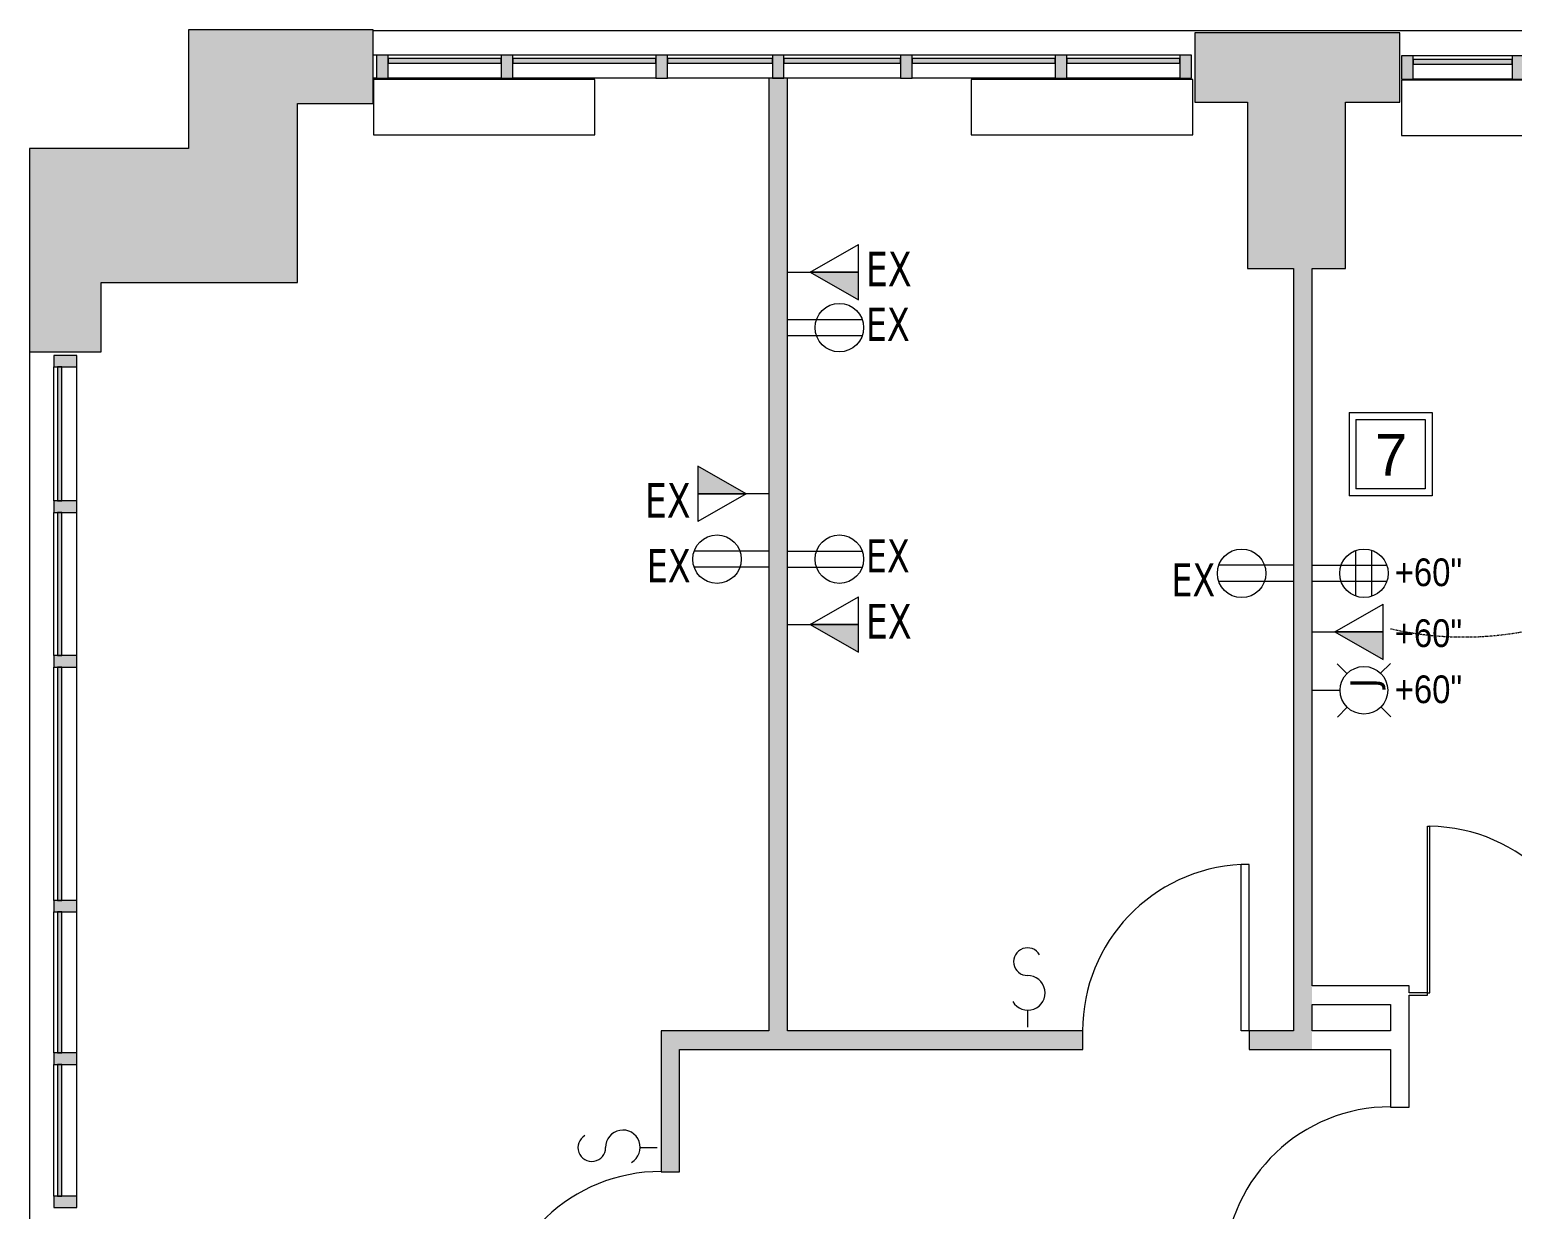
# Model space of a CAD drawing. Header units: inches. Extents: x -674 to 803, y -349 to 915.
# Drawn here: x -405.8 to -84.7, y 659.8 to 915.2 of the extents above; entities that cross this region are included whole.
import ezdxf

# ---------------------------------------------------------------- set-up
doc = ezdxf.new("R2010")
doc.units = ezdxf.units.IN
doc.header["$MEASUREMENT"] = 0
doc.linetypes.add('Demolished 3_128_', pattern=[0.046875, 0.023437, -0.023437])
for name, color, linetype, lineweight in [('A-ANNO-NOTE', 131, 'Continuous', 13), ('A-DETL', 90, 'Continuous', 9), ('A-DOOR', 31, 'Continuous', 13), ('A-FLOR', 192, 'Continuous', 13), ('A-GLAZ-CURT', 52, 'Continuous', 13), ('A-GLAZ-CWMG', 51, 'Continuous', 13), ('A-WALL', 113, 'Continuous', 13), ('A-WALL-PATT', 111, 'Continuous', 13), ('E-COMM-IDEN', 2, 'Continuous', 9), ('E-ELEC-FIXT-IDEN', 2, 'Continuous', 9), ('I-WALL', 2, 'Continuous', 9), ('M-EQPM', 50, 'Continuous', 13)]:
    doc.layers.add(name, color=color, linetype=linetype, lineweight=lineweight)
doc.styles.add('Arial_1', font='arial.ttf', dxfattribs={"width": 0.85, "height": 6})
doc.styles.add('Arial_2', font='arial.ttf', dxfattribs={"height": 9})
doc.styles.add('Tahoma', font='tahoma.ttf', dxfattribs={"width": 0.85, "height": 7.5})
doc.styles.add('Tahoma_1', font='tahoma.ttf', dxfattribs={"width": 0.85, "height": 7.183765})
doc.styles.add('Tahoma_2', font='tahoma.ttf', dxfattribs={"height": 6})

# ---------------------------------------------------------------- blocks, each defined once
blk = doc.blocks.new('System Panel - Glazed-1562996-New Construction - Tel_Data_Elec Plan')
at = {"layer": 'A-GLAZ-CURT', "lineweight": 9}
blk.add_hatch(color=55, dxfattribs=at).paths.add_polyline_path([(-10.67, 0.75), (12.25, 0.75), (12.25, 1.75), (-12.25, 1.75), (-12.25, 0.75)], flags=0)
at = {"layer": 'A-GLAZ-CURT', "color": 7, "lineweight": 20}
for p, q in [((12.25, 1.75), (-12.25, 1.75)), ((-12.25, 1.75), (-12.25, 0.75)), ((-12.25, 0.75), (12.25, 0.75)), ((12.25, 0.75), (12.25, 1.75))]:
    blk.add_line(p, q, dxfattribs=at)
blk = doc.blocks.new('System Panel - Glazed-1562998-New Construction - Tel_Data_Elec Plan')
at = {"layer": 'A-GLAZ-CURT', "lineweight": 9}
blk.add_hatch(color=55, dxfattribs=at).paths.add_polyline_path([(-15.5, 0.75), (15.5, 0.75), (15.5, 1.75), (-15.5, 1.75)], flags=0)
at = {"layer": 'A-GLAZ-CURT', "color": 7, "lineweight": 20}
for p, q in [((15.5, 1.75), (-15.5, 1.75)), ((-15.5, 1.75), (-15.5, 0.75)), ((-15.5, 0.75), (15.5, 0.75)), ((15.5, 0.75), (15.5, 1.75))]:
    blk.add_line(p, q, dxfattribs=at)
blk = doc.blocks.new('System Panel - Glazed-1563122-New Construction - Tel_Data_Elec Plan')
at = {"layer": 'A-GLAZ-CURT', "lineweight": 9}
blk.add_hatch(color=55, dxfattribs=at).paths.add_polyline_path([(5.9, 0.75), (11.37, 0.75), (11.37, 1.75), (-11.38, 1.75), (-11.38, 0.75)], flags=0)
at = {"layer": 'A-GLAZ-CURT', "color": 7, "lineweight": 20}
for p, q in [((11.37, 1.75), (-11.38, 1.75)), ((-11.38, 1.75), (-11.38, 0.75)), ((-11.38, 0.75), (11.37, 0.75)), ((11.37, 0.75), (11.37, 1.75))]:
    blk.add_line(p, q, dxfattribs=at)
blk = doc.blocks.new('System Panel - Glazed-1563123-New Construction - Tel_Data_Elec Plan')
at = {"layer": 'A-GLAZ-CURT', "lineweight": 9}
blk.add_hatch(color=55, dxfattribs=at).paths.add_polyline_path([(-12.625, 0.75), (12.625, 0.75), (12.625, 1.75), (-12.625, 1.75)], flags=0)
at = {"layer": 'A-GLAZ-CURT', "color": 7, "lineweight": 20}
for p, q in [((12.625, 1.75), (-12.625, 1.75)), ((-12.625, 1.75), (-12.625, 0.75)), ((-12.625, 0.75), (12.625, 0.75)), ((12.625, 0.75), (12.625, 1.75))]:
    blk.add_line(p, q, dxfattribs=at)
blk = doc.blocks.new('Rectangular Mullion - Rectangular Mullion 1-1562989-New Construction - Tel_Data_Elec Plan')
at = {"layer": 'A-GLAZ-CWMG', "lineweight": 9}
blk.add_hatch(color=55, dxfattribs=at).paths.add_polyline_path([(1.25, 2.5), (1.25, -2.5), (-1.25, -2.5), (-1.25, 2.5)], flags=0)
at = {"layer": 'A-GLAZ-CWMG', "color": 7, "lineweight": 20}
for p, q in [((-1.25, 2.5), (1.25, 2.5)), ((-1.25, -2.5), (-1.25, 2.5)), ((1.25, 2.5), (1.25, -2.5)), ((1.25, -2.5), (-1.25, -2.5))]:
    blk.add_line(p, q, dxfattribs=at)
blk = doc.blocks.new('System Panel - Glazed-1563109-New Construction - Tel_Data_Elec Plan')
at = {"layer": 'A-GLAZ-CURT', "lineweight": 9}
blk.add_hatch(color=55, dxfattribs=at).paths.add_polyline_path([(10.75, 0.75), (10.75, 1.75), (-10.75, 1.75), (-10.75, 0.75)], flags=0)
at = {"layer": 'A-GLAZ-CURT', "color": 7, "lineweight": 20}
for p, q in [((10.75, 1.75), (-10.75, 1.75)), ((-10.75, 1.75), (-10.75, 0.75)), ((-10.75, 0.75), (10.75, 0.75)), ((10.75, 0.75), (10.75, 1.75))]:
    blk.add_line(p, q, dxfattribs=at)
blk = doc.blocks.new('Rectangular Mullion - Rectangular Mullion 1-1563107-New Construction - Tel_Data_Elec Plan')
at = {"layer": 'A-GLAZ-CWMG', "lineweight": 9}
for p, q in [((1.79, 909.47), (-19.71, 909.47)), ((1.79, 904.47), (-19.71, 904.47))]:
    blk.add_line(p, q, dxfattribs=at)
blk = doc.blocks.new('Rectangular Mullion - Rectangular Mullion 1-1562977-New Construction - Tel_Data_Elec Plan')
at = {"layer": 'A-GLAZ-CWMG', "lineweight": 9}
for p, q in [((787.54, 247.15), (787.54, 271.65)), ((792.54, 247.15), (792.54, 271.65))]:
    blk.add_line(p, q, dxfattribs=at)
blk = doc.blocks.new('Rectangular Mullion - Rectangular Mullion 1-1562969-New Construction - Tel_Data_Elec Plan')
at = {"layer": 'A-GLAZ-CWMG', "lineweight": 9}
for p, q in [((787.54, 300.15), (787.54, 331.15)), ((792.54, 300.15), (792.54, 331.15))]:
    blk.add_line(p, q, dxfattribs=at)
blk = doc.blocks.new('Rectangular Mullion - Rectangular Mullion 1-1563120-New Construction - Tel_Data_Elec Plan')
at = {"layer": 'A-GLAZ-CWMG', "lineweight": 9}
for p, q in [((-217.21, 909.65), (-242.46, 909.65)), ((-217.21, 904.65), (-241.71, 904.65))]:
    blk.add_line(p, q, dxfattribs=at)
blk = doc.blocks.new('Rectangular Mullion - Rectangular Mullion 1-1563121-New Construction - Tel_Data_Elec Plan')
at = {"layer": 'A-GLAZ-CWMG', "lineweight": 9}
for p, q in [((-244.96, 909.65), (-267.71, 909.65)), ((-245.71, 904.65), (-267.71, 904.65))]:
    blk.add_line(p, q, dxfattribs=at)
blk = doc.blocks.new('Rectangular Mullion - Rectangular Mullion 1-1563028-New Construction - Tel_Data_Elec Plan')
at = {"layer": 'A-GLAZ-CWMG', "lineweight": 9}
for p, q in [((-330.71, 909.65), (-331.46, 909.65)), ((-330.71, 904.65), (-331.46, 904.65))]:
    blk.add_line(p, q, dxfattribs=at)
blk = doc.blocks.new('System Panel - Glazed-1569523-New Construction - Tel_Data_Elec Plan')
at = {"layer": 'A-GLAZ-CURT', "lineweight": 9}
blk.add_hatch(color=55, dxfattribs=at).paths.add_polyline_path([(14.25, -0.75), (-14.25, -0.75), (-14.25, -1.75), (14.25, -1.75)], flags=0)
at = {"layer": 'A-GLAZ-CURT', "color": 7, "lineweight": 20}
for p, q in [((14.25, -0.75), (-14.25, -0.75)), ((-14.25, -0.75), (-14.25, -1.75)), ((-14.25, -1.75), (14.25, -1.75)), ((14.25, -1.75), (14.25, -0.75))]:
    blk.add_line(p, q, dxfattribs=at)
blk = doc.blocks.new('System Panel - Glazed-1569524-New Construction - Tel_Data_Elec Plan')
at = {"layer": 'A-GLAZ-CURT', "lineweight": 9}
blk.add_hatch(color=55, dxfattribs=at).paths.add_polyline_path([(15.25, -0.75), (-15.25, -0.75), (-15.25, -1.75), (15.25, -1.75)], flags=0)
at = {"layer": 'A-GLAZ-CURT', "color": 7, "lineweight": 20}
for p, q in [((15.25, -0.75), (-15.25, -0.75)), ((-15.25, -0.75), (-15.25, -1.75)), ((-15.25, -1.75), (15.25, -1.75)), ((15.25, -1.75), (15.25, -0.75))]:
    blk.add_line(p, q, dxfattribs=at)
blk = doc.blocks.new('System Panel - Glazed-1569525-New Construction - Tel_Data_Elec Plan')
at = {"layer": 'A-GLAZ-CURT', "lineweight": 9}
blk.add_hatch(color=55, dxfattribs=at).paths.add_polyline_path([(25.25, -0.75), (-25.25, -0.75), (-25.25, -1.75), (25.25, -1.75)], flags=0)
at = {"layer": 'A-GLAZ-CURT', "color": 7, "lineweight": 20}
for p, q in [((25.25, -0.75), (-25.25, -0.75)), ((-25.25, -0.75), (-25.25, -1.75)), ((-25.25, -1.75), (25.25, -1.75)), ((25.25, -1.75), (25.25, -0.75))]:
    blk.add_line(p, q, dxfattribs=at)
blk = doc.blocks.new('System Panel - Glazed-1569526-New Construction - Tel_Data_Elec Plan')
at = {"layer": 'A-GLAZ-CURT', "lineweight": 9}
blk.add_hatch(color=55, dxfattribs=at).paths.add_polyline_path([(15.5, -0.75), (-15.5, -0.75), (-15.5, -1.75), (15.5, -1.75)], flags=0)
at = {"layer": 'A-GLAZ-CURT', "color": 7, "lineweight": 20}
for p, q in [((15.5, -0.75), (-15.5, -0.75)), ((-15.5, -0.75), (-15.5, -1.75)), ((-15.5, -1.75), (15.5, -1.75)), ((15.5, -1.75), (15.5, -0.75))]:
    blk.add_line(p, q, dxfattribs=at)
blk = doc.blocks.new('System Panel - Glazed-1569527-New Construction - Tel_Data_Elec Plan')
at = {"layer": 'A-GLAZ-CURT', "lineweight": 9}
blk.add_hatch(color=55, dxfattribs=at).paths.add_polyline_path([(14.5, -0.75), (-14.5, -0.75), (-14.5, -1.75), (14.5, -1.75)], flags=0)
at = {"layer": 'A-GLAZ-CURT', "color": 7, "lineweight": 20}
for p, q in [((14.5, -0.75), (-14.5, -0.75)), ((-14.5, -0.75), (-14.5, -1.75)), ((-14.5, -1.75), (14.5, -1.75)), ((14.5, -1.75), (14.5, -0.75))]:
    blk.add_line(p, q, dxfattribs=at)
blk = doc.blocks.new('Rectangular Mullion - Rectangular Mullion 1-1568341-New Construction - Tel_Data_Elec Plan')
at = {"layer": 'A-GLAZ-CWMG', "lineweight": 9}
blk.add_hatch(color=55, dxfattribs=at).paths.add_polyline_path([(1.25, 0.75), (1.25, -2.5), (-1.25, -2.5), (-1.25, 2.5), (1.25, 2.5), (1.25, 1.75)], flags=0)
at = {"layer": 'A-GLAZ-CWMG', "color": 7, "lineweight": 20}
for p, q in [((-1.25, 2.5), (1.25, 2.5)), ((-1.25, -2.5), (-1.25, 2.5)), ((1.25, 2.5), (1.25, -2.5)), ((1.25, -2.5), (-1.25, -2.5))]:
    blk.add_line(p, q, dxfattribs=at)
blk = doc.blocks.new('Rectangular Mullion - Rectangular Mullion 1-1569518-New Construction - Tel_Data_Elec Plan')
at = {"layer": 'A-GLAZ-CWMG', "lineweight": 9}
for p, q in [((-400.59, 813.15), (-400.59, 842.15)), ((-395.59, 813.15), (-395.59, 842.15))]:
    blk.add_line(p, q, dxfattribs=at)
blk = doc.blocks.new('Rectangular Mullion - Rectangular Mullion 1-1569519-New Construction - Tel_Data_Elec Plan')
at = {"layer": 'A-GLAZ-CWMG', "lineweight": 9}
for p, q in [((-400.59, 779.65), (-400.59, 810.65)), ((-395.59, 779.65), (-395.59, 810.65))]:
    blk.add_line(p, q, dxfattribs=at)
blk = doc.blocks.new('Rectangular Mullion - Rectangular Mullion 1-1569520-New Construction - Tel_Data_Elec Plan')
at = {"layer": 'A-GLAZ-CWMG', "lineweight": 9}
for p, q in [((-400.59, 726.65), (-400.59, 777.15)), ((-395.59, 726.65), (-395.59, 777.15))]:
    blk.add_line(p, q, dxfattribs=at)
blk = doc.blocks.new('Rectangular Mullion - Rectangular Mullion 1-1569521-New Construction - Tel_Data_Elec Plan')
at = {"layer": 'A-GLAZ-CWMG', "lineweight": 9}
for p, q in [((-400.59, 693.65), (-400.59, 724.15)), ((-395.59, 693.65), (-395.59, 724.15))]:
    blk.add_line(p, q, dxfattribs=at)
blk = doc.blocks.new('Rectangular Mullion - Rectangular Mullion 1-1569522-New Construction - Tel_Data_Elec Plan')
at = {"layer": 'A-GLAZ-CWMG', "lineweight": 9}
for p, q in [((-400.59, 662.65), (-400.59, 691.15)), ((-395.59, 662.65), (-395.59, 691.15))]:
    blk.add_line(p, q, dxfattribs=at)
blk = doc.blocks.new('Perimeter Unit - Perimeter Unit-1624780-New Construction - Tel_Data_Elec Plan')
at = {"layer": 'M-EQPM', "lineweight": 9}
for p, q in [((-280.08, 904.65), (-328.08, 904.65)), ((-328.08, 904.65), (-328.08, 892.65)), ((-280.08, 892.65), (-280.08, 904.65)), ((-328.08, 892.65), (-280.08, 892.65))]:
    blk.add_line(p, q, dxfattribs=at)
blk = doc.blocks.new('Perimeter Unit1 - Perimeter Unit-1624821-New Construction - Tel_Data_Elec Plan')
at = {"layer": 'M-EQPM', "lineweight": 9}
for p, q in [((-280.08, 904.65), (-328.08, 904.65)), ((-328.08, 904.65), (-328.08, 892.65)), ((-280.08, 892.65), (-280.08, 904.65)), ((-328.08, 892.65), (-280.08, 892.65))]:
    blk.add_line(p, q, dxfattribs=at)
blk = doc.blocks.new('Perimeter Unit2 - Perimeter Unit-1624903-New Construction - Tel_Data_Elec Plan')
at = {"layer": 'M-EQPM', "lineweight": 9}
for p, q in [((-280.08, 904.65), (-328.08, 904.65)), ((-328.08, 904.65), (-328.08, 892.65)), ((-280.08, 892.65), (-280.08, 904.65)), ((-328.08, 892.65), (-280.08, 892.65))]:
    blk.add_line(p, q, dxfattribs=at)
blk = doc.blocks.new('Single-Flush - 36_ x 84_-1515574-New Construction - Tel_Data_Elec Plan')
at = {"layer": 'A-DOOR', "color": 7, "lineweight": 20}
for p, q in [((16.25, 2), (16.25, 38.02)), ((18, 38.02), (16.25, 38.02)), ((18, 2), (18, 38.02)), ((18, 2), (16.25, 2))]:
    blk.add_line(p, q, dxfattribs=at)
at = {"layer": 'A-DOOR', "lineweight": 9}
blk.add_arc((18, 2), 36.07, 92.7812, 180, dxfattribs=at)
blk = doc.blocks.new('Single-Flush - 36_ x 84_-1515510-New Construction - Tel_Data_Elec Plan')
at = {"layer": 'A-DOOR', "color": 7, "lineweight": 20}
for p, q in [((16.25, -2), (16.25, -38.02)), ((18, -2), (16.25, -2)), ((18, -2), (18, -38.02)), ((18, -38.02), (16.25, -38.02))]:
    blk.add_line(p, q, dxfattribs=at)
at = {"layer": 'A-DOOR', "lineweight": 9}
blk.add_arc((18, -2), 36.07, 180, 267.2188, dxfattribs=at)
blk = doc.blocks.new('Single-Flush - 36_ x 96_-1605182-New Construction - Tel_Data_Elec Plan')
at = {"layer": 'A-DOOR', "color": 7, "lineweight": 20}
for p, q in [((16.25, -2), (16.25, -38.02)), ((18, -2), (16.25, -2)), ((18, -2), (18, -38.02)), ((18, -38.02), (16.25, -38.02))]:
    blk.add_line(p, q, dxfattribs=at)
at = {"layer": 'A-DOOR', "lineweight": 9}
blk.add_arc((18, -2), 36.07, 180, 267.2188, dxfattribs=at)
blk = doc.blocks.new('Single-Glass - No Frame - 36_ x 96_-1618446-New Construction - Tel_Data_Elec Plan')
at = {"layer": 'A-DOOR', "color": 7, "lineweight": 20}
for p, q in [((17.5, -0.25), (17.5, -36.31)), ((18, -0.25), (17.5, -0.25)), ((18, -0.25), (18, -36.31)), ((18, -36.31), (17.5, -36.31))]:
    blk.add_line(p, q, dxfattribs=at)
at = {"layer": 'A-DOOR', "lineweight": 9}
blk.add_arc((18, -0.25), 36.07, 180, 269.2057, dxfattribs=at)
blk = doc.blocks.new('FORM Equipment_Fixture Tag - Square-214315-New Construction - Tel_Data_Elec Plan')
at = {"layer": 'A-ANNO-NOTE', "lineweight": 20}
for p, q in [((-0.09375, 0.09375), (0.09375, 0.09375)), ((-0.09375, 0.09375), (0.09375, 0.09375)), ((-0.09375, 0.09375), (0.09375, 0.09375)), ((-0.09375, 0.09375), (-0.09375, -0.09375)), ((-0.078125, 0.078125), (-0.078125, -0.078125)), ((-0.078125, 0.078125), (0.078125, 0.078125)), ((0.078125, 0.078125), (0.078125, -0.078125)), ((0.09375, 0.09375), (0.09375, -0.09375)), ((0.09375, -0.09375), (-0.09375, -0.09375)), ((0.078125, -0.078125), (-0.078125, -0.078125))]:
    blk.add_line(p, q, dxfattribs=at)

msp = doc.modelspace()

# ---------------------------------------------------------------- hatches: boundary and pattern name
at = {"layer": 'A-ANNO-NOTE', "lineweight": 9}
for points in [[(-226.33, 856.65), (-226.33, 862.65), (-236.79, 862.65)], [(-250.63, 814.65), (-261.09, 820.65), (-261.09, 814.65)], [(-226.33, 780.39), (-226.33, 786.39), (-236.79, 786.39)], [(-112.71, 778.8), (-112.71, 784.8), (-123.17, 784.8)]]:
    msp.add_hatch(color=256, dxfattribs=at).paths.add_polyline_path(points, flags=0)
at = {"layer": 'A-WALL-PATT'}
for points in [[(-371.46, 860.4), (-347.84, 860.4), (-347.84, 915.15), (-371.46, 915.15), (-371.46, 889.4)], [(-347.84, 899.15), (-331.46, 899.15), (-331.46, 915.15), (-347.84, 915.15)], [(-109.07, 899.47), (-109.07, 914.47), (-153.46, 914.47), (-153.46, 899.47), (-120.84, 899.47)], [(-241.71, 698.39), (-241.71, 904.65), (-245.71, 904.65), (-245.71, 698.39)], [(-142.09, 863.47), (-120.84, 863.47), (-120.84, 899.47), (-142.09, 899.47), (-142.09, 872.37)], [(-405.84, 845.4), (-390.34, 845.4), (-390.34, 889.4), (-405.84, 889.4), (-405.84, 860.4)], [(-371.46, 860.4), (-371.46, 889.4), (-390.34, 889.4), (-390.34, 860.4)], [(-128.09, 694.39), (-128.09, 863.47), (-132.09, 863.47), (-132.09, 694.39)]]:
    msp.add_hatch(color=8, dxfattribs=at).paths.add_polyline_path(points, flags=0)
h = msp.add_hatch(color=8, dxfattribs=at)
h.paths.add_polyline_path([(-268.84, 625.9), (-265.09, 625.9), (-265.09, 631.9), (-269.09, 631.9), (-269.09, 625.9)], flags=0)
h.paths.add_polyline_path([(-269.09, 667.9), (-265.09, 667.9), (-265.09, 698.39), (-269.09, 698.39)], flags=0)
h = msp.add_hatch(color=8, dxfattribs=at)
h.paths.add_polyline_path([(-241.71, 694.39), (-177.71, 694.39), (-177.71, 698.39), (-265.09, 698.39), (-265.09, 694.39), (-245.71, 694.39)], flags=0)
h.paths.add_polyline_path([(-141.71, 694.39), (-132.09, 694.39), (-132.09, 698.39), (-141.71, 698.39)], flags=0)

# ---------------------------------------------------------------- linework, layer by layer
at = {"layer": 'A-ANNO-NOTE', "lineweight": 20}
for p, q in [((-236.79, 862.65), (-226.33, 868.65)), ((-226.33, 856.65), (-226.33, 868.65)), ((-241.71, 862.65), (-226.33, 862.65)), ((-226.33, 862.65), (-236.79, 862.65)), ((-236.79, 862.65), (-226.33, 856.65)), ((-236.79, 862.65), (-226.33, 856.65)), ((-226.33, 856.65), (-226.33, 862.65)), ((-241.71, 852.4), (-225.51, 852.4)), ((-241.71, 848.92), (-225.51, 848.92)), ((-261.09, 820.65), (-261.09, 814.65)), ((-250.63, 814.65), (-261.09, 820.65)), ((-261.09, 820.65), (-261.09, 808.65)), ((-250.63, 814.65), (-261.09, 820.65)), ((-261.09, 814.65), (-250.63, 814.65)), ((-245.71, 814.65), (-261.09, 814.65)), ((-250.63, 814.65), (-261.09, 808.65)), ((-245.71, 802.26), (-261.91, 802.26)), ((-241.71, 802.27), (-225.51, 802.27)), ((-118.58, 792.52), (-118.58, 802.42)), ((-115.1, 792.52), (-115.1, 802.42)), ((-245.71, 798.78), (-261.91, 798.78)), ((-241.71, 798.78), (-225.51, 798.78)), ((-132.09, 799.21), (-148.28, 799.21)), ((-128.09, 799.21), (-111.89, 799.21)), ((-132.09, 795.72), (-148.28, 795.72)), ((-128.09, 795.73), (-111.89, 795.73)), ((-236.79, 786.39), (-226.33, 792.39)), ((-226.33, 780.39), (-226.33, 792.39)), ((-123.17, 784.8), (-112.71, 790.8)), ((-112.71, 778.8), (-112.71, 790.8)), ((-241.71, 786.39), (-226.33, 786.39)), ((-226.33, 786.39), (-236.79, 786.39)), ((-236.79, 786.39), (-226.33, 780.39)), ((-236.79, 786.39), (-226.33, 780.39)), ((-226.33, 780.39), (-226.33, 786.39)), ((-128.09, 784.8), (-112.71, 784.8)), ((-112.71, 784.8), (-123.17, 784.8)), ((-123.17, 784.8), (-112.71, 778.8)), ((-123.17, 784.8), (-112.71, 778.8)), ((-112.71, 778.8), (-112.71, 784.8)), ((-120.52, 775.76), (-122.64, 777.88)), ((-113.23, 775.82), (-111.1, 777.95)), ((-128.09, 772.14), (-122, 772.14)), ((-120.45, 768.47), (-122.58, 766.34)), ((-113.16, 768.53), (-111.04, 766.41)), ((-189.71, 702.89), (-189.71, 699.23)), ((-273.59, 673.14), (-269.92, 673.14))]:
    msp.add_line(p, q, dxfattribs=at)
for centre, radius in [((-230.46, 850.66), 5.25), ((-256.96, 800.52), 5.25), ((-230.46, 800.53), 5.25), ((-143.33, 797.46), 5.25), ((-116.84, 797.47), 5.25), ((-116.84, 772.14), 5.16)]:
    msp.add_circle(centre, radius, dxfattribs=at)
for centre, radius, start, end in [((-189.71, 713.39), 3, 30, 270), ((-189.66, 706.64), 3.75, 210, 90.7739), ((-284.09, 673.14), 3, 120, 360), ((-277.34, 673.19), 3.75, 300, 180.7739)]:
    msp.add_arc(centre, radius, start, end, dxfattribs=at)
at = {"layer": 'A-DETL', "linetype": 'Demolished 3_128_'}
msp.add_arc((-95.17, 855.13), 71.45, 257.1432, 318.62, dxfattribs=at)
msp.add_arc((-95.17, 855.13), 71.45, 257.1432, 318.62, dxfattribs=at)
at = {"layer": 'A-FLOR'}
for p, q in [((508.79, 914.9), (-331.46, 914.9)), ((-405.84, 845.4), (-405.84, 481.93))]:
    msp.add_line(p, q, dxfattribs=at)
at = {"layer": 'A-WALL', "color": 7, "lineweight": 20}
for p, q in [((-331.46, 915.15), (-371.46, 915.15)), ((-371.46, 915.15), (-371.46, 889.4)), ((-331.46, 899.15), (-331.46, 915.15)), ((-109.07, 914.47), (-153.46, 914.47)), ((-153.46, 914.47), (-153.46, 899.47)), ((-109.07, 899.47), (-109.07, 914.47)), ((-241.71, 904.65), (-245.71, 904.65)), ((-245.71, 904.65), (-245.71, 698.39)), ((-241.71, 698.39), (-241.71, 904.65)), ((-153.46, 899.47), (-142.09, 899.47)), ((-142.09, 899.47), (-142.09, 863.47)), ((-120.84, 899.47), (-109.07, 899.47)), ((-120.84, 863.47), (-120.84, 899.47)), ((-347.84, 860.4), (-347.84, 899.15)), ((-347.84, 899.15), (-331.46, 899.15)), ((-405.84, 889.4), (-405.84, 845.4)), ((-371.46, 889.4), (-405.84, 889.4)), ((-142.09, 863.47), (-132.09, 863.47)), ((-132.09, 863.47), (-132.09, 698.39)), ((-128.09, 863.47), (-120.84, 863.47)), ((-128.09, 708.14), (-128.09, 863.47)), ((-390.34, 845.4), (-390.34, 860.4)), ((-390.34, 860.4), (-347.84, 860.4)), ((-405.84, 845.4), (-390.34, 845.4)), ((-107.07, 708.14), (-128.09, 708.14)), ((-107.07, 706.64), (-107.07, 708.14)), ((-128.09, 698.39), (-128.09, 704.14)), ((-128.09, 704.14), (-111.07, 704.14)), ((-111.07, 704.14), (-111.07, 698.39)), ((-107.07, 681.9), (-107.07, 706.14)), ((-245.71, 698.39), (-269.09, 698.39)), ((-269.09, 698.39), (-269.09, 667.9)), ((-177.71, 698.39), (-241.71, 698.39)), ((-177.71, 694.39), (-177.71, 698.39)), ((-132.09, 698.39), (-141.71, 698.39)), ((-141.71, 698.39), (-141.71, 694.39)), ((-111.07, 698.39), (-128.09, 698.39)), ((-265.09, 694.39), (-177.71, 694.39)), ((-265.09, 667.9), (-265.09, 694.39)), ((-141.71, 694.39), (-111.07, 694.39)), ((-111.07, 694.39), (-111.07, 681.9)), ((-111.07, 681.9), (-107.07, 681.9)), ((-269.09, 667.9), (-265.09, 667.9))]:
    msp.add_line(p, q, dxfattribs=at)
at = {"layer": 'I-WALL', "color": 7, "lineweight": 20}
for p, q in [((-103.07, 706.64), (-107.07, 706.64)), ((-103.07, 706.14), (-103.07, 706.64)), ((-107.07, 706.14), (-103.07, 706.14))]:
    msp.add_line(p, q, dxfattribs=at)

# ---------------------------------------------------------------- block references
at = {"layer": 'A-ANNO-NOTE', "lineweight": 20, "xscale": 96, "yscale": 96, "zscale": 96}
msp.add_blockref('FORM Equipment_Fixture Tag - Square-214315-New Construction - Tel_Data_Elec Plan', (-111.07, 823.25), dxfattribs=at)
msp.add_blockref('FORM Equipment_Fixture Tag - Square-214315-New Construction - Tel_Data_Elec Plan', (-111.07, 823.25), dxfattribs=at)
at = {"layer": 'A-DOOR'}
for name, p, rotation in [('Single-Glass - No Frame - 36_ x 96_-1618446-New Construction - Tel_Data_Elec Plan', (-85.07, 706.39), 180), ('Single-Flush - 36_ x 96_-1605182-New Construction - Tel_Data_Elec Plan', (-109.07, 663.9), 269.9999999999999), ('Single-Flush - 36_ x 84_-1515510-New Construction - Tel_Data_Elec Plan', (-267.09, 649.9), 269.9999999999999)]:
    msp.add_blockref(name, p, dxfattribs=dict(at, rotation=rotation))
msp.add_blockref('Single-Flush - 36_ x 84_-1515574-New Construction - Tel_Data_Elec Plan', (-159.71, 696.39), dxfattribs=at)
at = {"layer": 'A-GLAZ-CURT', "lineweight": 9}
for name, p in [('System Panel - Glazed-1562996-New Construction - Tel_Data_Elec Plan', (-315.96, 907.15)), ('System Panel - Glazed-1562998-New Construction - Tel_Data_Elec Plan', (-285.71, 907.15)), ('System Panel - Glazed-1563122-New Construction - Tel_Data_Elec Plan', (-256.34, 907.15)), ('System Panel - Glazed-1563123-New Construction - Tel_Data_Elec Plan', (-229.84, 907.15)), ('System Panel - Glazed-1562998-New Construction - Tel_Data_Elec Plan', (-199.21, 907.15)), ('System Panel - Glazed-1562996-New Construction - Tel_Data_Elec Plan', (-168.96, 907.15)), ('System Panel - Glazed-1563109-New Construction - Tel_Data_Elec Plan', (-95.46, 906.97))]:
    msp.add_blockref(name, p, dxfattribs=at)
at = {"layer": 'A-GLAZ-CURT', "lineweight": 9, "rotation": 269.9999999999999}
for name, p in [('System Panel - Glazed-1569527-New Construction - Tel_Data_Elec Plan', (-398.09, 827.65)), ('System Panel - Glazed-1569526-New Construction - Tel_Data_Elec Plan', (-398.09, 795.15)), ('System Panel - Glazed-1569525-New Construction - Tel_Data_Elec Plan', (-398.09, 751.9)), ('System Panel - Glazed-1569524-New Construction - Tel_Data_Elec Plan', (-398.09, 708.9)), ('System Panel - Glazed-1569523-New Construction - Tel_Data_Elec Plan', (-398.09, 676.9))]:
    msp.add_blockref(name, p, dxfattribs=at)
at = {"layer": 'A-GLAZ-CWMG', "lineweight": 9}
for name, p in [('Rectangular Mullion - Rectangular Mullion 1-1563028-New Construction - Tel_Data_Elec Plan', (0, 0)), ('Rectangular Mullion - Rectangular Mullion 1-1563121-New Construction - Tel_Data_Elec Plan', (0, 0)), ('Rectangular Mullion - Rectangular Mullion 1-1563120-New Construction - Tel_Data_Elec Plan', (0, 0)), ('Rectangular Mullion - Rectangular Mullion 1-1563107-New Construction - Tel_Data_Elec Plan', (-86.5, 0)), ('Rectangular Mullion - Rectangular Mullion 1-1569518-New Construction - Tel_Data_Elec Plan', (0, 0)), ('Rectangular Mullion - Rectangular Mullion 1-1569519-New Construction - Tel_Data_Elec Plan', (0, 0)), ('Rectangular Mullion - Rectangular Mullion 1-1569520-New Construction - Tel_Data_Elec Plan', (0, 0)), ('Rectangular Mullion - Rectangular Mullion 1-1569521-New Construction - Tel_Data_Elec Plan', (0, 0)), ('Rectangular Mullion - Rectangular Mullion 1-1569522-New Construction - Tel_Data_Elec Plan', (0, 0))]:
    msp.add_blockref(name, p, dxfattribs=at)
at = {"layer": 'A-GLAZ-CWMG', "lineweight": 9, "extrusion": (0, 0, -1)}
for name, p, rotation in [('Rectangular Mullion - Rectangular Mullion 1-1562989-New Construction - Tel_Data_Elec Plan', (329.46, 907.15), 180), ('Rectangular Mullion - Rectangular Mullion 1-1562989-New Construction - Tel_Data_Elec Plan', (302.46, 907.15), 180), ('Rectangular Mullion - Rectangular Mullion 1-1562989-New Construction - Tel_Data_Elec Plan', (268.96, 907.15), 180), ('Rectangular Mullion - Rectangular Mullion 1-1562989-New Construction - Tel_Data_Elec Plan', (243.71, 907.15), 180), ('Rectangular Mullion - Rectangular Mullion 1-1562989-New Construction - Tel_Data_Elec Plan', (215.96, 907.15), 180), ('Rectangular Mullion - Rectangular Mullion 1-1562989-New Construction - Tel_Data_Elec Plan', (182.46, 907.15), 180), ('Rectangular Mullion - Rectangular Mullion 1-1562989-New Construction - Tel_Data_Elec Plan', (155.46, 907.15), 180), ('Rectangular Mullion - Rectangular Mullion 1-1562989-New Construction - Tel_Data_Elec Plan', (107.46, 906.97), 180), ('Rectangular Mullion - Rectangular Mullion 1-1562989-New Construction - Tel_Data_Elec Plan', (83.46, 906.97), 180), ('Rectangular Mullion - Rectangular Mullion 1-1568341-New Construction - Tel_Data_Elec Plan', (398.09, 843.4), 270.0000000000001), ('Rectangular Mullion - Rectangular Mullion 1-1568341-New Construction - Tel_Data_Elec Plan', (398.09, 811.9), 270.0000000000001), ('Rectangular Mullion - Rectangular Mullion 1-1568341-New Construction - Tel_Data_Elec Plan', (398.09, 778.4), 270.0000000000001), ('Rectangular Mullion - Rectangular Mullion 1-1568341-New Construction - Tel_Data_Elec Plan', (398.09, 725.4), 270.0000000000001), ('Rectangular Mullion - Rectangular Mullion 1-1568341-New Construction - Tel_Data_Elec Plan', (398.09, 692.4), 270.0000000000001), ('Rectangular Mullion - Rectangular Mullion 1-1568341-New Construction - Tel_Data_Elec Plan', (398.09, 661.4), 270.0000000000001)]:
    msp.add_blockref(name, p, dxfattribs=dict(at, rotation=rotation))
at = {"layer": 'A-GLAZ-CWMG', "lineweight": 9, "rotation": 90}
for name, p in [('Rectangular Mullion - Rectangular Mullion 1-1562977-New Construction - Tel_Data_Elec Plan', (-56.56, 117.12)), ('Rectangular Mullion - Rectangular Mullion 1-1562969-New Construction - Tel_Data_Elec Plan', (29.94, 117.12)), ('Rectangular Mullion - Rectangular Mullion 1-1562969-New Construction - Tel_Data_Elec Plan', (116.44, 117.12)), ('Rectangular Mullion - Rectangular Mullion 1-1562977-New Construction - Tel_Data_Elec Plan', (90.44, 117.12))]:
    msp.add_blockref(name, p, dxfattribs=at)
at = {"layer": 'M-EQPM', "lineweight": 9}
for name, p in [('Perimeter Unit - Perimeter Unit-1624780-New Construction - Tel_Data_Elec Plan', (-3.31, -0.29)), ('Perimeter Unit1 - Perimeter Unit-1624821-New Construction - Tel_Data_Elec Plan', (126.19, -0.25)), ('Perimeter Unit2 - Perimeter Unit-1624903-New Construction - Tel_Data_Elec Plan', (219.35, -0.42))]:
    msp.add_blockref(name, p, dxfattribs=at)

# ---------------------------------------------------------------- texts
at = {"layer": 'A-ANNO-NOTE', "lineweight": 9}
for s, insert, char_height, width, attachment_point, line_spacing_factor, style in [('EX', (-224.71, 867.11), 7.5, 11.8387, 1, 0.994306, 'Tahoma'), ('EX', (-224.71, 854.97), 7.184, 11.34, 1, 0.994306, 'Tahoma_1'), ('7', (-110.96, 827.61), 9, 8.3742, 2, 0.941778, 'Arial_2'), ('7', (-110.96, 827.61), 9, 8.3742, 2, 0.941778, 'Arial_2'), ('EX', (-272.58, 816.99), 7.5, 11.8387, 1, 0.994306, 'Tahoma'), ('EX', (-224.71, 804.84), 7.184, 11.34, 1, 0.994306, 'Tahoma_1'), ('EX', (-272.17, 802.71), 7.184, 11.34, 1, 0.994306, 'Tahoma_1'), ('EX', (-158.54, 799.66), 7.184, 11.34, 1, 0.994306, 'Tahoma_1'), ('EX', (-224.71, 790.85), 7.5, 11.8387, 1, 0.994306, 'Tahoma')]:
    msp.add_mtext(s, dxfattribs=dict(at, insert=insert, char_height=char_height, width=width, attachment_point=attachment_point, line_spacing_factor=line_spacing_factor, style=style))
at = {"layer": 'A-ANNO-NOTE', "lineweight": 9, "insert": (-119.82, 772.66), "char_height": 6, "width": 1.515, "attachment_point": 1, "rotation": 90, "style": 'Tahoma_2'}
msp.add_mtext('J', dxfattribs=at)
at = {"layer": 'E-COMM-IDEN', "insert": (-102.88, 787.51), "char_height": 6, "width": 17.336, "attachment_point": 2, "line_spacing_factor": 0.941778, "style": 'Arial_1'}
msp.add_mtext('+60"', dxfattribs=at)
at = {"layer": 'E-ELEC-FIXT-IDEN', "char_height": 6, "width": 17.336, "attachment_point": 2, "line_spacing_factor": 0.941778, "style": 'Arial_1'}
for insert in [(-102.88, 800.69), (-102.88, 775.36)]:
    msp.add_mtext('+60"', dxfattribs=dict(at, insert=insert))

doc.saveas('drawing.dxf')
